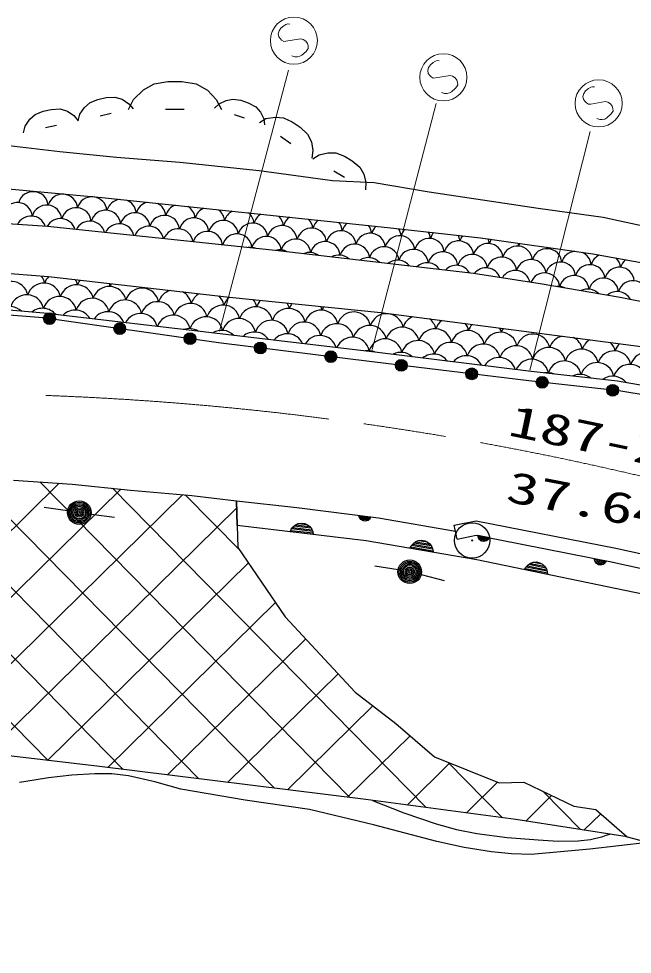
# Model space of a CAD drawing. Units: millimetres, scale not verified. Extents: x 40000 to 680000, y 20000 to 380000.
# Drawn here: x 87546 to 113485, y 270577 to 310096 of the extents above; entities that cross this region are included whole.
import ezdxf
from ezdxf.enums import TextEntityAlignment as Align

# ---------------------------------------------------------------- set-up
doc = ezdxf.new("R2010")
doc.units = ezdxf.units.MM
doc.header["$LTSCALE"] = 1000
doc.linetypes.add('CHAIN', pattern=[18.5, 12, -1.5, 3.5, -1.5])
for name, color, linetype, lineweight in [('M-BGD', 7, 'Continuous', 25), ('M-BGD-HTXT', 7, 'Continuous', 13), ('M-BMK', 2, 'CHAIN', 13)]:
    doc.layers.add(name, color=color, linetype=linetype, lineweight=lineweight)
doc.layers.add('M-BMK-SRVR', color=7, linetype='Continuous')
doc.styles.add('ＭＳ ゴシック', font='')
doc.styles.get('ＭＳ ゴシック').set_extended_font_data('MS Gothic')

# ---------------------------------------------------------------- blocks, each defined once
blk = doc.blocks.new('BUHIN210')
at = {"color": 7, "linetype": 'Continuous', "lineweight": 13}
blk.add_lwpolyline([(-601, 389), (-667, 342), (-711, 272), (-745, 170), (-764, 16), (-746, -117), (-685, -236), (-584, -314), (-471, -333), (-396, -338), (-291, -311), (-228, -248), (153, 253), (250, 301), (379, 325), (497, 300), (587, 253), (667, 172), (692, 13), (663, -215), (636, -313), (579, -401), (495, -471), (372, -526)], dxfattribs=at)
blk.add_circle((0, 0), 995, dxfattribs=at)
blk = doc.blocks.new('BUHIN223')
at = {"color": 7, "linetype": 'Continuous', "lineweight": 25}
for p, q in [((184, 402), (-439, 28)), ((-420, 112), (99, 424)), ((-34, 417), (-354, 225)), ((-450, -52), (255, 372)), ((321, 339), (-450, -124)), ((-439, -191), (375, 298))]:
    blk.add_line(p, q, dxfattribs=at)
blk.add_lwpolyline([(-429, -257), (-454, -138), (-454, -25), (-427, 120), (-364, 228), (-283, 320), (-150, 400), (-30, 428), (96, 433), (236, 389), (337, 337), (429, 257)], close=True, dxfattribs=at)
blk = doc.blocks.new('BUHIN288')
at = {"color": 7, "linetype": 'Continuous', "lineweight": 25}
for radius in [249, 220, 191, 161, 132, 97.5, 67.5, 38.8, 7.5]:
    blk.add_circle((0, 0), radius, dxfattribs=at)
blk = doc.blocks.new('BUHIN289')
at = {"color": 7, "linetype": 'Continuous', "lineweight": 25}
for radius in [249, 220, 191, 161, 132, 97.5, 67.5, 38.8, 7.5]:
    blk.add_circle((0, 0), radius, dxfattribs=at)
blk = doc.blocks.new('BUHIN290')
at = {"color": 7, "linetype": 'Continuous', "lineweight": 25}
for radius in [249, 220, 191, 161, 132, 97.5, 67.5, 38.8, 7.5]:
    blk.add_circle((0, 0), radius, dxfattribs=at)
blk = doc.blocks.new('BUHIN291')
at = {"color": 7, "linetype": 'Continuous', "lineweight": 25}
for radius in [249, 220, 191, 161, 132, 97.5, 67.5, 38.8, 7.5]:
    blk.add_circle((0, 0), radius, dxfattribs=at)
blk = doc.blocks.new('BUHIN416')
at = {"color": 7, "linetype": 'Continuous', "lineweight": 25}
blk.add_line((136, 194), (-136, -194), dxfattribs=at)
blk.add_lwpolyline([(-681, -970), (-818, -722), (-867, -369), (-840, -62), (-687, 258), (-483, 549), (-220, 820), (74, 961), (397, 1009), (681, 970)], dxfattribs=at)
blk = doc.blocks.new('BUHIN456')
at = {"color": 7, "linetype": 'Continuous', "lineweight": 25}
for radius in [498, 440, 382, 322, 265, 195, 135, 77.5, 15]:
    blk.add_circle((0, 0), radius, dxfattribs=at)
blk = doc.blocks.new('BUHIN459')
at = {"color": 3, "linetype": 'Continuous', "lineweight": 25}
for radius in [746, 22.5]:
    blk.add_circle((0, 0), radius, dxfattribs=at)

msp = doc.modelspace()

# ---------------------------------------------------------------- hatches: boundary and pattern name
at = {"layer": 'M-BGD'}
h = msp.add_hatch(dxfattribs=at)
h.set_pattern_fill('USER', color=256, style=0, pattern_type=2)
h.set_pattern_definition([(134.507, (64746, 280401), (-1426.33, -1401.99), []), (44.507, (64746, 280401), (-1401.99, 1426.33), [])])
h.paths.add_polyline_path([(64928, 289966), (69286, 290101), (73008, 290073), (77149, 289989), (80617, 289763), (83352, 289509), (86680, 289086), (87300, 289058), (87272, 289989), (87328, 290609), (89810, 290440), (92274, 290186), (94869, 289961), (96758, 289735), (96786, 288692), (96815, 287761), (98817, 284828), (101771, 281651), (103491, 280325), (105127, 278916), (107862, 277816), (108906, 277844), (111020, 276829), (111947, 276692), (113272, 275536), (108563, 276269), (102218, 277115), (90845, 278525), (85290, 279173), (84218, 272434), (79290, 270577), (72747, 272241), (66624, 278935), (65050, 280164)])

# ---------------------------------------------------------------- linework, layer by layer
for p, q in [((94544, 306266), (93758, 306266)), ((97098, 305889), (96675, 306030)), ((99050, 304812), (98607, 305114)), ((85976, 304873), (89291, 304485)), ((89291, 304485), (91679, 304246)), ((91679, 304246), (94364, 304037)), ((94364, 304037), (97708, 303678)), ((97708, 303678), (100814, 303260)), ((101314, 303391), (100871, 303653)), ((100814, 303260), (102575, 303171)), ((102575, 303171), (104902, 302783)), ((85723, 303044), (91057, 302540)), ((104902, 302783), (109500, 302096)), ((91057, 302540), (103138, 301278)), ((109500, 302096), (112247, 301708)), ((88760, 301318), (83104, 301679)), ((112247, 301708), (116871, 300722)), ((93194, 300850), (88760, 301318)), ((103138, 301278), (107066, 300846)), ((98384, 300309), (93194, 300850)), ((107066, 300846), (111822, 300162)), ((106779, 299336), (98384, 300309)), ((111822, 300162), (116580, 299297)), ((80294, 299904), (88811, 299201)), ((88811, 299201), (96454, 298333)), ((109591, 298904), (106779, 299336)), ((112977, 298327), (109591, 298904)), ((88602, 297657), (83062, 298153)), ((96454, 298333), (102862, 297683)), ((116005, 297714), (112977, 298327)), ((96062, 296788), (88602, 297657)), ((102862, 297683), (110842, 296649)), ((102713, 296003), (96062, 296788)), ((110842, 296649), (115771, 295993)), ((109205, 295196), (102713, 296003)), ((112855, 294783), (109205, 295196)), ((118256, 293871), (112855, 294783)), ((87328, 290609), (89810, 290440)), ((89810, 290440), (92274, 290186)), ((92274, 290186), (94869, 289960)), ((94869, 289960), (96758, 289735)), ((96786, 288691), (96758, 289735)), ((96758, 289735), (99305, 289455)), ((96758, 289735), (96786, 288691)), ((89613, 289306), (88623, 289447)), ((99305, 289455), (102761, 289013)), ((90604, 289169), (91595, 289037)), ((102415, 289026), (101944, 289086)), ((101952, 289053), (102398, 288996)), ((102376, 288968), (101968, 289020)), ((101986, 288986), (102347, 288940)), ((102313, 288913), (102013, 288951)), ((102068, 288912), (102252, 288889)), ((102761, 289013), (106008, 288455)), ((105957, 288701), (106885, 288893)), ((106885, 288893), (112794, 287731)), ((102240, 288042), (96786, 288691)), ((96786, 288691), (96814, 287761)), ((99975, 288438), (99081, 288544)), ((99126, 288602), (99942, 288504)), ((99905, 288572), (99183, 288658)), ((99250, 288713), (99850, 288641)), ((99741, 288717), (99371, 288761)), ((106079, 288113), (105957, 288701)), ((99049, 288485), (99992, 288373)), ((106079, 288113), (106888, 288281)), ((106888, 288281), (112679, 287142)), ((107428, 288151), (106962, 288242)), ((106969, 288209), (107410, 288122)), ((107386, 288095), (106982, 288175)), ((106998, 288140), (107355, 288069)), ((107320, 288045), (107023, 288103)), ((96814, 287761), (98817, 284828)), ((106912, 287240), (102240, 288042)), ((104118, 287783), (105055, 287623)), ((105041, 287688), (104154, 287841)), ((104201, 287896), (105012, 287757)), ((104978, 287826), (104261, 287949)), ((104331, 288000), (104927, 287898)), ((104822, 287980), (104455, 288043)), ((107075, 288061), (107257, 288025)), ((112794, 287731), (117181, 286768)), ((103583, 286813), (102595, 286967)), ((116926, 285167), (106912, 287240)), ((112358, 287153), (111893, 287249)), ((111899, 287216), (112340, 287124)), ((112315, 287098), (111912, 287181)), ((111928, 287146), (112284, 287072)), ((112249, 287048), (111952, 287109)), ((112004, 287067), (112186, 287029)), ((112666, 287145), (117042, 286184)), ((104562, 286614), (105532, 286372)), ((98817, 284828), (101771, 281651)), ((101771, 281651), (103491, 280325)), ((103491, 280325), (105127, 278915)), ((90845, 278525), (85290, 279173)), ((105127, 278915), (107862, 277816)), ((102218, 277115), (90845, 278525)), ((107862, 277816), (108905, 277844)), ((108905, 277844), (111020, 276829)), ((108563, 276269), (102218, 277115)), ((111020, 276829), (111947, 276692)), ((111947, 276692), (113272, 275536)), ((113272, 275536), (108563, 276269)), ((113272, 275536), (115660, 274899))]:
    msp.add_line(p, q, dxfattribs=at)
for points in [[(92188, 306266), (92394, 306688), (92826, 307091), (93268, 307346), (93847, 307444), (94436, 307444), (95054, 307346), (95525, 307081), (95898, 306688), (96114, 306266)], [(95829, 306312), (96016, 306503), (96321, 306642), (96605, 306700), (96934, 306649), (97251, 306543), (97566, 306379), (97773, 306152), (97903, 305874), (97943, 305608)], [(97721, 305718), (98000, 305877), (98398, 305938), (98745, 305912), (99110, 305744), (99442, 305518), (99753, 305225), (99917, 304894), (99976, 304529), (99936, 304208)], [(99985, 304177), (100242, 304346), (100620, 304429), (100954, 304426), (101313, 304288), (101646, 304092), (101962, 303830), (102139, 303524), (102219, 303178), (102200, 302868)], [(118215, 293502), (112916, 294373), (109113, 294802), (102489, 295605), (95993, 296409), (88574, 297468), (83121, 297879), (77566, 298118), (72072, 298357), (64876, 298376)], [(114149, 275302), (111687, 275017), (109214, 274792), (108376, 274815), (107540, 274898), (106371, 275093), (105218, 275347), (102544, 276049), (99843, 276696), (97118, 277092), (94402, 277548), (93299, 277865), (92185, 278122), (91480, 278193), (90768, 278205), (89786, 278145), (88805, 278024), (88194, 277930), (87576, 277828)], [(102496, 277078), (103834, 276552), (105194, 276083), (106047, 275850), (106911, 275676), (108194, 275513), (109506, 275409), (110353, 275357), (111193, 275366), (111715, 275432), (112234, 275559), (112386, 275604), (112538, 275650)]]:
    msp.add_lwpolyline(points, dxfattribs=at)
for points in [[(102431, 289055), (102404, 289000), (102369, 288956), (102314, 288907), (102255, 288885), (102195, 288874), (102118, 288883), (102062, 288909), (102011, 288946), (101970, 289007), (101946, 289059), (101935, 289118)], [(99017, 288426), (99070, 288535), (99139, 288625), (99248, 288723), (99365, 288770), (99486, 288793), (99640, 288775), (99752, 288724), (99854, 288651), (99938, 288530), (99986, 288426), (100010, 288308)], [(107447, 288179), (107416, 288126), (107378, 288084), (107320, 288039), (107260, 288021), (107199, 288014), (107123, 288029), (107069, 288058), (107021, 288098), (106983, 288162), (106963, 288215), (106956, 288275)], [(104083, 287726), (104142, 287832), (104215, 287919), (104330, 288011), (104448, 288051), (104571, 288068), (104723, 288042), (104833, 287985), (104931, 287908), (105009, 287783), (105051, 287676), (105069, 287557)], [(112377, 287181), (112346, 287128), (112308, 287086), (112249, 287042), (112189, 287024), (112127, 287018), (112052, 287034), (111998, 287064), (111950, 287104), (111914, 287168), (111894, 287222), (111887, 287282)]]:
    msp.add_lwpolyline(points, close=True, dxfattribs=at)
for centre, radius, start, end in [((88158, 302157), 635, 5.7944, 164.2661), ((87491, 301697), 635, 5.7944, 164.2661), ((89401, 302049), 635, 5.7944, 164.2661), ((90644, 301941), 635, 86.9657, 164.2661), ((90644, 301941), 635, 5.7944, 82.2267), ((91888, 301833), 635, 97.9823, 164.2661), ((91888, 301833), 635, 5.7944, 70.0952), ((93131, 301725), 635, 104.5612, 164.2661), ((88734, 301589), 635, 5.7944, 164.2661), ((89978, 301480), 635, 5.7944, 164.2661), ((91221, 301372), 635, 5.7944, 164.2661), ((93131, 301725), 635, 5.7944, 63.5164), ((94375, 301617), 635, 109.5453, 164.2661), ((94375, 301617), 635, 5.7944, 58.5322), ((95618, 301509), 635, 113.7496, 164.2661), ((95618, 301509), 635, 5.7944, 54.3279), ((96862, 301400), 635, 117.471, 164.2661), ((88068, 301128), 635, 17.9624, 154.7454), ((89311, 301020), 635, 16.0529, 151.9196), ((90555, 300912), 635, 13.8151, 154.1184), ((92465, 301264), 635, 5.7944, 164.2661), ((93708, 301156), 635, 5.7944, 164.2661), ((94952, 301048), 635, 5.7944, 164.2661), ((96195, 300940), 635, 5.7944, 164.2661), ((96862, 301400), 635, 5.7944, 50.6066), ((98105, 301292), 635, 120.8571, 164.2661), ((98105, 301292), 635, 5.7944, 47.2205), ((99348, 301184), 635, 123.9944, 164.2661), ((99348, 301184), 635, 5.7944, 44.0831), ((100592, 301076), 635, 126.9387, 164.2661), ((91798, 300804), 635, 11.6084, 156.3251), ((93042, 300695), 635, 9.4959, 158.505), ((94285, 300587), 635, 7.5132, 160.593), ((97439, 300832), 635, 5.7944, 164.2661), ((98682, 300724), 635, 5.7944, 164.2661), ((99925, 300615), 635, 5.7944, 164.2661), ((101169, 300507), 635, 5.7944, 164.2661), ((100592, 301076), 635, 5.7944, 41.1388), ((101835, 300968), 635, 129.7284, 164.2661), ((101835, 300968), 635, 5.7944, 38.3491), ((103079, 300860), 635, 132.3912, 164.2661), ((103079, 300860), 635, 5.7944, 35.3746), ((104322, 300752), 635, 135.4263, 164.2661), ((95529, 300479), 635, 5.7944, 162.5593), ((96772, 300371), 635, 5.7944, 164.2661), ((98015, 300263), 635, 5.7944, 164.2661), ((99259, 300155), 635, 5.7944, 164.2661), ((102412, 300399), 635, 5.7944, 164.2661), ((103656, 300291), 635, 5.7944, 164.2661), ((104899, 300183), 635, 5.7944, 164.2661), ((104322, 300752), 635, 5.7944, 32.0087), ((105566, 300644), 635, 138.6427, 164.2661), ((105566, 300644), 635, 5.7944, 28.7922), ((106809, 300535), 635, 141.7369, 164.2661), ((106809, 300535), 635, 5.7944, 24.5664), ((108052, 300427), 635, 146.2956, 164.2661), ((96105, 299911), 635, 78.6908, 89.4155), ((97349, 299802), 635, 68.2319, 99.8743), ((100502, 300047), 635, 5.7944, 164.2661), ((101746, 299939), 635, 5.7944, 164.2661), ((102989, 299830), 635, 5.7944, 164.2661), ((104233, 299722), 635, 5.7944, 164.2661), ((106142, 300075), 635, 5.7944, 164.2661), ((107386, 299967), 635, 5.7944, 164.2661), ((108629, 299859), 635, 5.7944, 164.2661), ((108052, 300427), 635, 5.7944, 17.3458), ((109296, 300319), 635, 153.1031, 164.2661), ((109873, 299750), 635, 5.7944, 164.2661), ((98592, 299694), 635, 60.8458, 105.9313), ((99836, 299586), 635, 53.5355, 113.2416), ((101079, 299478), 635, 47.5839, 119.1932), ((102323, 299370), 635, 42.39, 124.3871), ((105476, 299614), 635, 5.7944, 164.2661), ((106720, 299506), 635, 5.7944, 164.2661), ((107963, 299398), 635, 5.7944, 164.2661), ((111116, 299642), 635, 96.3875, 164.2661), ((111116, 299642), 635, 5.7944, 67.254), ((112360, 299534), 635, 114.5125, 164.2661), ((112360, 299534), 635, 5.7944, 44.8778), ((103566, 299262), 635, 37.6903, 129.0868), ((104810, 299154), 635, 33.3407, 133.4364), ((106053, 299046), 635, 29.2522, 137.5249), ((107297, 298937), 635, 21.0156, 141.4921), ((109206, 299290), 635, 5.7944, 164.2661), ((110450, 299182), 635, 5.7944, 164.2661), ((111693, 299074), 635, 5.7944, 164.2661), ((112937, 298965), 635, 5.7944, 164.2661), ((113603, 299426), 635, 130.0309, 164.2661), ((87947, 298784), 716, 11.74, 38.1929), ((89330, 298711), 716, 136.7651, 162.2673), ((108540, 298829), 635, 12.7837, 149.724), ((109783, 298721), 635, 5.7944, 157.5103), ((111027, 298613), 635, 5.7944, 164.2661), ((87228, 298287), 716, 11.74, 162.2673), ((88611, 298215), 716, 11.74, 162.2673), ((89993, 298142), 716, 11.74, 162.2673), ((89330, 298711), 716, 11.74, 30.2782), ((90712, 298639), 716, 144.7759, 162.2673), ((91375, 298070), 716, 11.74, 162.2673), ((90712, 298639), 716, 11.74, 22.2601), ((92095, 298567), 716, 152.2168, 162.2673), ((110360, 298153), 635, 64.5259, 96.1473), ((112270, 298505), 635, 5.7944, 164.2661), ((113514, 298397), 635, 5.7944, 164.2661), ((87891, 297718), 716, 11.74, 162.2673), ((92758, 297998), 716, 11.74, 162.2673), ((94141, 297925), 716, 104.9076, 162.2673), ((94141, 297925), 716, 11.74, 62.1284), ((95523, 297853), 716, 119.0763, 162.2673), ((95523, 297853), 716, 11.74, 47.9597), ((111604, 298044), 635, 43.5996, 117.0736), ((112847, 297936), 635, 28.6024, 130.499), ((89274, 297646), 716, 11.74, 162.2673), ((90656, 297573), 716, 11.74, 162.2673), ((92039, 297501), 716, 11.74, 162.2673), ((93421, 297428), 716, 11.74, 162.2673), ((94804, 297356), 716, 11.74, 162.2673), ((96186, 297284), 716, 11.74, 162.2673), ((96906, 297780), 716, 129.4169, 162.2673), ((96906, 297780), 716, 11.74, 38.9857), ((98288, 297708), 716, 136.6199, 162.2673), ((98288, 297708), 716, 11.74, 31.786), ((99671, 297636), 716, 143.1787, 162.2673), ((87172, 297221), 716, 46.5488, 123.2139), ((88555, 297149), 716, 38.8076, 129.4186), ((89937, 297076), 716, 29.4967, 137.2247), ((91320, 297004), 716, 21.188, 145.5334), ((92702, 296932), 716, 13.4762, 153.2454), ((97569, 297211), 716, 11.74, 162.2673), ((98951, 297139), 716, 11.74, 162.2673), ((100334, 297067), 716, 11.74, 162.2673), ((99671, 297636), 716, 11.74, 25.2273), ((101053, 297563), 716, 149.312, 162.2673), ((101716, 296994), 716, 11.74, 162.2673), ((103099, 296922), 716, 11.74, 162.2673), ((94085, 296859), 716, 11.74, 160.592), ((95467, 296787), 716, 11.74, 162.2673), ((96850, 296715), 716, 11.74, 162.2673), ((98232, 296642), 716, 11.74, 162.2673), ((99615, 296570), 716, 11.74, 162.2673), ((100997, 296498), 716, 11.74, 162.2673), ((104481, 296849), 716, 112.9042, 162.2673), ((104481, 296849), 716, 11.74, 52.3345), ((105864, 296777), 716, 126.9215, 162.2673), ((105864, 296777), 716, 11.74, 38.3171), ((94748, 296290), 716, 58.0081, 108.7135), ((96131, 296218), 716, 44.5663, 122.0275), ((97513, 296145), 716, 34.1265, 132.3986), ((102380, 296425), 716, 11.74, 162.2673), ((103762, 296353), 716, 11.74, 162.2673), ((105145, 296280), 716, 11.74, 162.2673), ((106527, 296208), 716, 11.74, 162.2673), ((107246, 296705), 716, 138.0222, 162.2673), ((107910, 296136), 716, 11.74, 162.2673), ((107246, 296705), 716, 11.74, 27.2166), ((108629, 296632), 716, 147.7886, 162.2673), ((98896, 296073), 716, 25.137, 141.3881), ((100278, 296001), 716, 16.9567, 149.5684), ((101661, 295928), 716, 11.74, 157.2618), ((103043, 295856), 716, 11.74, 162.2673), ((104426, 295784), 716, 11.74, 162.2673), ((105808, 295711), 716, 11.74, 162.2673), ((109292, 296063), 716, 11.74, 162.2673), ((110675, 295991), 716, 102.299, 162.2673), ((110675, 295991), 716, 11.74, 62.8058), ((112057, 295919), 716, 120.4799, 162.2673), ((112057, 295919), 716, 11.74, 44.3561), ((102324, 295359), 716, 66.3174, 100.2076), ((103706, 295287), 716, 48.1469, 117.693), ((107190, 295639), 716, 11.74, 162.2673), ((108573, 295567), 716, 11.74, 162.2673), ((109956, 295494), 716, 11.74, 162.2673), ((111338, 295422), 716, 11.74, 162.2673), ((112721, 295349), 716, 11.74, 162.2673), ((113440, 295846), 716, 133.168, 162.2673), ((105089, 295215), 716, 36.0511, 129.7887), ((106471, 295142), 716, 26.0079, 139.8319), ((107854, 295070), 716, 17.0105, 148.8292), ((109236, 294997), 716, 11.74, 157.2296), ((110619, 294925), 716, 11.74, 162.2673), ((114103, 295277), 716, 11.74, 162.2673), ((112001, 294853), 716, 11.74, 162.2673), ((113384, 294780), 716, 11.74, 162.2673), ((109900, 294428), 716, 66.6849, 100.3899), ((111282, 294356), 716, 50.6893, 116.3855), ((112665, 294283), 716, 37.4873, 127.2207)]:
    msp.add_arc(centre, radius, start, end, dxfattribs=at)
at = {"layer": 'M-BGD-HTXT'}
for p, q in [((96033, 296899), (98952, 307918)), ((102488, 296118), (105201, 306520)), ((109148, 295254), (111698, 305327))]:
    msp.add_line(p, q, dxfattribs=at)
at = {"layer": 'M-BMK'}
msp.add_arc((83902, 164271), 130000, 66.29081, 91.48489, dxfattribs=at)

# ---------------------------------------------------------------- block references
at = {"layer": 'M-BGD', "rotation": 317.32671}
for name, p in [('BUHIN416', (91221, 306035)), ('BUHIN416', (88906, 305532)), ('BUHIN291', (88849, 297429)), ('BUHIN291', (91819, 297005)), ('BUHIN291', (94789, 296581)), ('BUHIN290', (97763, 296190)), ('BUHIN290', (100741, 295821)), ('BUHIN289', (103719, 295456)), ('BUHIN289', (106697, 295095)), ('BUHIN288', (109676, 294738)), ('BUHIN288', (112657, 294403)), ('BUHIN456', (90108, 289235)), ('BUHIN456', (104077, 286735)), ('BUHIN223', (109416, 286722))]:
    msp.add_blockref(name, p, dxfattribs=at)
at = {"layer": 'M-BGD-HTXT', "rotation": 317.32671}
for p in [(99180, 309170), (105499, 307621), (112064, 306520)]:
    msp.add_blockref('BUHIN210', p, dxfattribs=at)
at = {"layer": 'M-BMK-SRVR', "rotation": 317.32671}
msp.add_blockref('BUHIN459', (106715, 288060), dxfattribs=at)

# ---------------------------------------------------------------- texts
at = {"layer": 'M-BGD-HTXT', "style": 'ＭＳ ゴシック', "width": 1.5}
for s, rotation, p in [('187-22-0-1', 348.2, (108096, 292123)), ('37.648', 349.1, (108026, 289324))]:
    msp.add_text(s, height=1320, rotation=rotation, dxfattribs=at).set_placement(p, align=Align.BOTTOM_LEFT)

doc.saveas('drawing.dxf')
